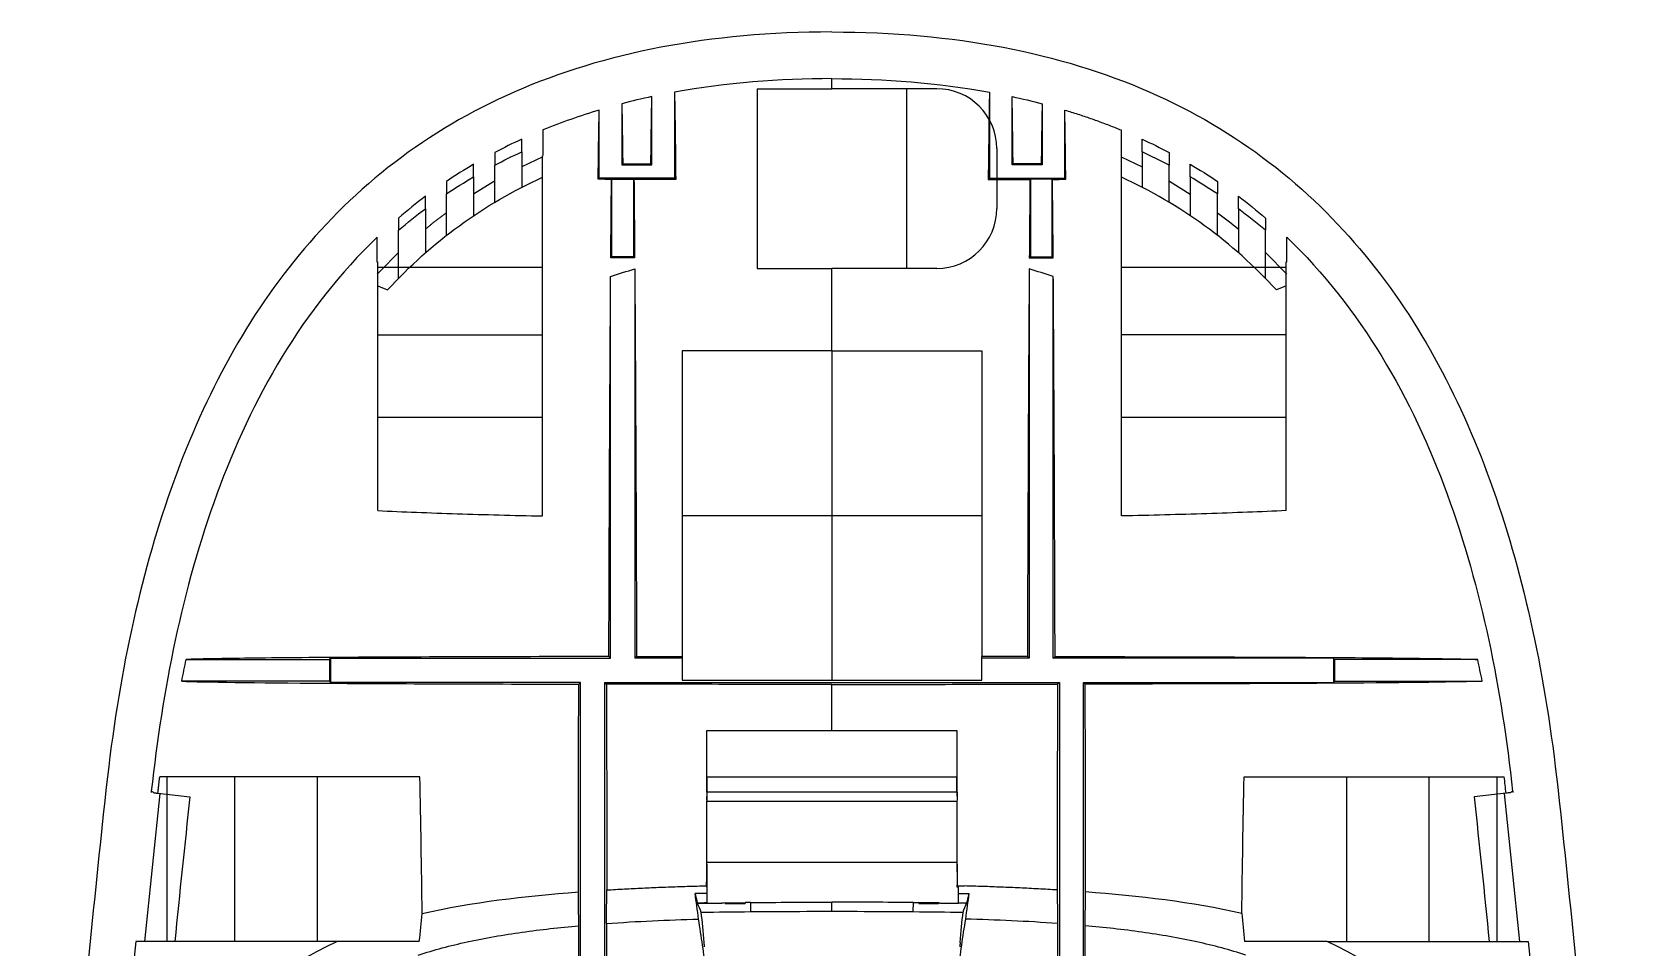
# Model space of a CAD drawing. Header units: inches. Extents: x 645 to 1685, y 564 to 1230.
# Drawn here: x 808.8 to 861.9, y 665.6 to 696 of the extents above; entities that cross this region are included whole.
import ezdxf

# ---------------------------------------------------------------- set-up
doc = ezdxf.new("R2010")
doc.units = ezdxf.units.IN
doc.header["$MEASUREMENT"] = 0
doc.layers.add('57', color=7, linetype='Continuous')
doc.layers.add('60', color=7, linetype='Continuous')

msp = doc.modelspace()

# ---------------------------------------------------------------- linework, layer by layer
at = {"layer": '57', "color": 7}
for points, knots in [([(835.33, 696.006), (831.275, 696.006), (825.988, 694.962), (820.669, 691.791), (817.508, 688.688), (815.096, 685.039), (812.683, 679.498), (811.638, 674.591), (811.23, 670.906)], [0, 0, 0, 0, 0.250057, 0.375085, 0.500114, 0.625085, 0.750057, 1, 1, 1, 1]), ([(835.33, 696.006), (839.386, 696.006), (844.673, 694.962), (849.991, 691.791), (853.153, 688.688), (855.564, 685.039), (857.978, 679.498), (859.023, 674.591), (859.43, 670.906)], [0, 0, 0, 0, 0.250057, 0.375085, 0.500114, 0.625085, 0.750057, 1, 1, 1, 1]), ([(811.23, 670.906), (810.696, 666.073), (810.018, 658.723), (809.388, 648.991), (809.057, 641.914), (808.855, 635.116), (808.74, 626.336), (808.81, 619.808), (808.93, 615.406)], [0, 0, 0, 0, 0.256456, 0.384684, 0.512912, 0.634684, 0.756456, 1, 1, 1, 1]), ([(859.43, 670.906), (859.964, 666.073), (860.643, 658.723), (861.272, 648.991), (861.604, 641.914), (861.806, 635.116), (861.921, 626.336), (861.85, 619.808), (861.73, 615.406)], [0, 0, 0, 0, 0.256456, 0.384684, 0.512912, 0.634684, 0.756456, 1, 1, 1, 1])]:
    msp.add_open_spline(points, degree=3, knots=knots, dxfattribs=at)
at = {"layer": '60', "color": 7}
for p, q in [((830.1, 694.008), (830.1, 691.144)), ((838.812, 694.12), (837.817, 694.12)), ((840.56, 694.008), (840.56, 691.144)), ((827.6, 691.144), (827.6, 693.411)), ((828.35, 693.621), (828.35, 691.594)), ((829.35, 691.594), (829.35, 693.859)), ((841.31, 691.594), (841.31, 693.859)), ((842.31, 693.621), (842.31, 691.594)), ((843.06, 691.144), (843.06, 693.411)), ((825.03, 692.023), (825.03, 690.847)), ((825.726, 691.852), (825.03, 691.52)), ((840.802, 692.13), (840.802, 690.14)), ((844.933, 691.852), (845.63, 691.52)), ((845.63, 692.023), (845.63, 690.847)), ((824.13, 690.346), (824.13, 691.581)), ((828.35, 691.594), (828.381, 691.624)), ((828.35, 691.594), (829.35, 691.594)), ((829.35, 691.594), (829.316, 691.627)), ((841.31, 691.594), (841.343, 691.627)), ((842.31, 691.594), (841.31, 691.594)), ((842.31, 691.594), (842.279, 691.624)), ((846.53, 690.346), (846.53, 691.581)), ((823.43, 691.192), (823.43, 689.9)), ((824.124, 691.051), (823.43, 690.62)), ((827.6, 691.144), (827.566, 691.11)), ((830.1, 691.144), (827.6, 691.144)), ((828.008, 691.108), (828.017, 691.118)), ((828.017, 691.118), (828.742, 691.118)), ((828.017, 688.531), (828.017, 691.118)), ((828.754, 691.106), (828.742, 691.118)), ((828.742, 691.118), (828.742, 688.531)), ((830.1, 691.144), (830.141, 691.103)), ((840.56, 691.144), (840.519, 691.103)), ((840.56, 691.144), (843.06, 691.144)), ((841.905, 691.106), (841.917, 691.118)), ((842.642, 691.118), (841.917, 691.118)), ((841.917, 691.118), (841.917, 688.531)), ((842.652, 691.108), (842.642, 691.118)), ((842.642, 688.531), (842.642, 691.118)), ((843.06, 691.144), (843.094, 691.11)), ((846.536, 691.05), (847.23, 690.62)), ((847.23, 691.192), (847.23, 689.9)), ((822.53, 689.248), (822.53, 690.628)), ((848.13, 689.248), (848.13, 690.628)), ((821.83, 690.134), (821.83, 688.668)), ((848.83, 690.134), (848.83, 688.668)), ((820.93, 687.818), (820.93, 689.417)), ((849.73, 687.818), (849.73, 689.417)), ((849.737, 688.669), (850.43, 687.96)), ((820.243, 688.191), (825.716, 688.191)), ((828.017, 688.531), (827.984, 688.498)), ((828.742, 688.531), (828.017, 688.531)), ((828.742, 688.531), (828.777, 688.496)), ((828.78, 688.13), (828.78, 675.194)), ((838.812, 688.15), (837.817, 688.15)), ((841.88, 688.13), (841.88, 675.194)), ((841.917, 688.531), (841.883, 688.496)), ((841.917, 688.531), (842.642, 688.531)), ((842.642, 688.531), (842.675, 688.498)), ((844.943, 688.191), (850.416, 688.191)), ((827.98, 675.194), (827.98, 687.885)), ((842.68, 675.194), (842.68, 687.885)), ((820.243, 685.943), (825.716, 685.943)), ((850.416, 685.943), (844.943, 685.943)), ((835.33, 685.407), (835.33, 674.462)), ((820.243, 683.203), (825.716, 683.203)), ((844.943, 683.203), (850.416, 683.203)), ((830.355, 679.934), (840.305, 679.934)), ((813.885, 675.156), (818.642, 675.156)), ((818.642, 675.156), (818.68, 675.194)), ((818.642, 675.156), (818.642, 674.431)), ((818.68, 675.194), (818.68, 674.394)), ((818.68, 675.194), (827.98, 675.194)), ((827.98, 675.194), (827.921, 675.252)), ((828.78, 675.194), (828.84, 675.253)), ((830.355, 675.194), (828.78, 675.194)), ((830.355, 675.255), (830.355, 675.194)), ((830.355, 675.194), (830.355, 674.462)), ((840.305, 675.194), (840.305, 675.255)), ((840.305, 674.462), (840.305, 675.194)), ((841.88, 675.194), (840.305, 675.194)), ((841.88, 675.194), (841.82, 675.253)), ((842.68, 675.194), (842.738, 675.252)), ((851.98, 675.194), (842.68, 675.194)), ((851.98, 675.194), (851.98, 674.394)), ((852.017, 675.156), (851.98, 675.194)), ((852.017, 675.156), (852.017, 674.431)), ((856.774, 675.156), (852.017, 675.156)), ((818.642, 674.431), (813.736, 674.431)), ((818.642, 674.431), (818.68, 674.394)), ((826.98, 674.394), (818.68, 674.394)), ((826.98, 674.394), (826.92, 674.334)), ((826.98, 653.594), (826.98, 674.394)), ((827.78, 674.394), (842.88, 674.394)), ((827.78, 674.394), (827.78, 653.594)), ((827.78, 674.394), (827.841, 674.333)), ((830.355, 674.462), (840.305, 674.462)), ((842.88, 674.394), (842.819, 674.333)), ((842.88, 674.394), (842.88, 653.594)), ((843.68, 674.394), (851.98, 674.394)), ((843.68, 653.594), (843.68, 674.394)), ((843.68, 674.394), (843.739, 674.334)), ((852.017, 674.431), (851.98, 674.394)), ((852.017, 674.431), (856.924, 674.431)), ((831.178, 671.242), (831.178, 672.79)), ((831.178, 672.79), (839.48, 672.79)), ((839.48, 672.79), (839.48, 671.242)), ((813.253, 665.778), (813.253, 671.25)), ((815.501, 665.778), (815.501, 671.25)), ((818.24, 665.778), (818.24, 671.25)), ((839.48, 671.242), (831.178, 671.242)), ((831.18, 670.745), (831.18, 671.242)), ((839.48, 670.745), (839.48, 671.242)), ((852.42, 671.25), (852.42, 665.778)), ((855.159, 665.778), (855.159, 671.25)), ((857.407, 671.25), (857.407, 665.778)), ((813.007, 670.704), (812.494, 665.778)), ((812.945, 670.711), (814.008, 670.594)), ((831.175, 670.467), (831.18, 670.745)), ((839.48, 670.745), (831.18, 670.745)), ((839.48, 670.745), (839.485, 670.467)), ((857.715, 670.711), (856.651, 670.594)), ((857.653, 670.704), (858.166, 665.778)), ((831.169, 668.42), (831.172, 670.446)), ((831.172, 670.446), (839.487, 670.446)), ((839.49, 668.42), (839.487, 670.446)), ((831.169, 668.42), (839.49, 668.42)), ((831.169, 668.357), (831.169, 667.59)), ((839.49, 668.357), (839.49, 667.59)), ((831.169, 667.381), (830.781, 667.381)), ((831.169, 667.59), (831.169, 667.061)), ((831.176, 667.381), (831.169, 667.381)), ((831.176, 667.381), (831.171, 667.074)), ((839.532, 667.59), (839.49, 667.59)), ((839.532, 667.061), (839.532, 667.59)), ((839.532, 667.381), (839.879, 667.381)), ((830.86, 667.061), (831.17, 667.061)), ((831.169, 667.061), (831.67, 667.061)), ((831.79, 667.063), (831.79, 667.064)), ((831.793, 667.038), (831.793, 667.04)), ((832.625, 667.076), (832.629, 666.775)), ((838.031, 666.776), (838.034, 667.076)), ((838.869, 667.063), (838.867, 667.038)), ((838.867, 667.038), (838.867, 667.04)), ((838.869, 667.063), (838.869, 667.064)), ((838.99, 667.061), (839.532, 667.061)), ((839.8, 667.061), (839.532, 667.061)), ((821.626, 665.778), (818.887, 665.778)), ((851.773, 665.778), (849.034, 665.778))]:
    msp.add_line(p, q, dxfattribs=at)
for centre, radius, start, end in [((838.812, 692.13), 1.99, 0, 90), ((838.362, 676.733), 15.875, 42.3882, 65.5071), ((838.812, 690.14), 1.99, 270, 0), ((1212.228, 626.64), 400.638, 173.70144, 174.39392)]:
    msp.add_arc(centre, radius, start, end, dxfattribs=at)
at = {"layer": '60', "color": 7, "extrusion": (0, 0, -1)}
for centre, radius, start, end in [((-832.298, 676.733), 15.875, 42.3882, 65.5071), ((-458.432, 626.64), 400.638, 173.70144, 174.39392)]:
    msp.add_arc(centre, radius, start, end, dxfattribs=at)
for centre, major_axis, ratio, start_param, end_param in [((831.983, 690.925), (-31.521, 269.132), 0.086786, 1.655899, 1.656045), ((827.959, 646.1), (0, 24.575), 0.008727, 5.683061, 5.768783), ((830.961, 646.1), (0, 24.575), 0.017455, 0.506454, 0.523734), ((842.7, 646.1), (0, 24.575), 0.008727, 0.514403, 0.600124), ((835.643, 410.163), (2.062, -256.947), 0.836497, 3.128919, 3.13038), ((835.11, 450.03), (-2.829, 217.041), 0.984806, 6.28089, 6.283989), ((835.11, 450.03), (-2.829, 217.041), 0.984806, 0.001611, 0.014263), ((835.099, 407.027), (1.737, 260.085), 0.831492, 0.012467, 0.013718)]:
    msp.add_ellipse(centre, major_axis=major_axis, ratio=ratio, start_param=start_param, end_param=end_param, dxfattribs=at)
at = {"layer": '60', "color": 7}
for start_param, end_param in [(3.140129, 3.152776), (3.136219, 3.139318)]:
    msp.add_ellipse((835.57, 450.005), major_axis=(-2.151, -217.074), ratio=0.984806, start_param=start_param, end_param=end_param, dxfattribs=at)
for points, degree in [([(835.33, 694.455), (833.574, 694.455), (831.829, 694.322), (830.1, 694.008)], 3), ([(832.842, 694.12), (833.662, 694.12), (834.498, 694.12), (835.33, 694.12)], 3), ([(832.842, 694.12), (832.842, 692.832), (832.842, 690.618), (832.842, 688.15)], 3), ([(835.33, 694.455), (837.086, 694.455), (838.831, 694.322), (840.56, 694.008)], 3), ([(835.33, 694.12), (835.33, 694.239), (835.33, 694.351), (835.33, 694.455)], 3), ([(837.817, 694.12), (836.998, 694.12), (836.162, 694.12), (835.33, 694.12)], 3), ([(827.6, 693.411), (826.966, 693.22), (826.342, 693.001), (825.73, 692.749)], 3), ([(829.35, 693.859), (829.015, 693.787), (828.681, 693.708), (828.35, 693.621)], 3), ([(841.31, 693.859), (841.645, 693.787), (841.978, 693.708), (842.31, 693.621)], 3), ([(825.03, 692.444), (824.726, 692.305), (824.426, 692.156), (824.13, 692)], 3), ([(825.73, 692.749), (825.73, 692.526), (825.73, 692.233), (825.73, 691.9)], 3), ([(844.93, 692.749), (844.93, 692.526), (844.93, 692.233), (844.93, 691.9)], 3), ([(845.63, 692.444), (845.934, 692.305), (846.234, 692.156), (846.53, 692)], 3), ([(824.13, 691.581), (824.426, 691.737), (824.726, 691.884), (825.03, 692.023)], 3), ([(846.53, 691.581), (846.23, 691.728), (845.93, 691.876), (845.63, 692.023)], 3), ([(823.43, 691.609), (823.124, 691.429), (822.824, 691.24), (822.53, 691.042)], 3), ([(828.381, 691.624), (828.835, 691.626), (829.316, 691.627)], 2), ([(842.279, 691.624), (841.967, 691.625), (841.655, 691.626), (841.343, 691.627)], 3), ([(847.23, 691.609), (847.535, 691.429), (847.836, 691.24), (848.13, 691.042)], 3), ([(822.53, 690.628), (822.824, 690.825), (823.124, 691.013), (823.43, 691.192)], 3), ([(828.008, 691.108), (827.86, 691.109), (827.712, 691.109), (827.566, 691.11)], 3), ([(830.141, 691.103), (829.424, 691.104), (828.754, 691.106)], 2), ([(842.652, 691.108), (842.799, 691.109), (842.946, 691.109), (843.094, 691.11)], 3), ([(848.13, 690.628), (847.83, 690.816), (847.53, 691.004), (847.23, 691.192)], 3), ([(821.83, 690.545), (821.522, 690.314), (821.222, 690.073), (820.93, 689.823)], 3), ([(848.83, 690.545), (849.138, 690.314), (849.438, 690.073), (849.73, 689.823)], 3), ([(820.93, 689.417), (821.222, 689.666), (821.522, 689.905), (821.83, 690.134)], 3), ([(822.53, 690), (822.172, 689.738), (821.83, 689.456)], 2), ([(848.13, 690), (848.368, 689.825), (848.602, 689.644), (848.83, 689.456)], 3), ([(849.73, 689.417), (849.43, 689.656), (849.13, 689.895), (848.83, 690.134)], 3), ([(820.23, 688.352), (820.23, 688.693), (820.23, 688.988), (820.23, 689.189)], 3), ([(850.43, 688.352), (850.43, 688.693), (850.43, 688.988), (850.43, 689.189)], 3), ([(820.923, 688.669), (820.228, 687.958)], 1), ([(827.98, 687.885), (828.245, 687.973), (828.511, 688.054), (828.78, 688.13)], 3), ([(828.777, 688.496), (828.512, 688.497), (828.247, 688.497), (827.984, 688.498)], 3), ([(837.817, 688.15), (836.605, 688.15), (835.33, 688.15)], 2), ([(842.68, 687.885), (842.413, 687.967), (842.146, 688.049), (841.88, 688.13)], 3), ([(841.883, 688.496), (842.147, 688.497), (842.411, 688.498), (842.675, 688.498)], 3), ([(820.243, 687.565), (820.352, 687.523), (820.46, 687.481), (820.569, 687.438)], 3), ([(850.416, 687.565), (850.308, 687.523), (850.199, 687.481), (850.091, 687.438)], 3), ([(835.33, 685.407), (833.663, 685.407), (832.003, 685.407), (830.355, 685.407)], 3), ([(830.355, 685.407), (830.355, 682.251), (830.355, 678.852), (830.355, 675.255)], 3), ([(835.33, 685.407), (836.997, 685.407), (838.656, 685.407), (840.305, 685.407)], 3), ([(840.305, 685.407), (840.305, 682.251), (840.305, 678.852), (840.305, 675.255)], 3), ([(813.736, 674.431), (813.783, 674.673), (813.833, 674.915), (813.885, 675.156)], 3), ([(828.84, 675.253), (829.344, 675.254), (829.849, 675.255), (830.355, 675.255)], 3), ([(841.82, 675.253), (841.316, 675.254), (840.811, 675.255), (840.305, 675.255)], 3), ([(856.924, 674.431), (856.874, 674.673), (856.824, 674.914), (856.774, 675.156)], 3), ([(826.907, 667.429), (826.91, 669.771), (826.914, 672.072), (826.92, 674.334)], 3), ([(835.33, 672.79), (835.33, 673.309), (835.33, 673.821), (835.33, 674.327)], 3), ([(843.753, 667.429), (843.75, 669.771), (843.745, 672.072), (843.739, 674.334)], 3), ([(812.945, 670.711), (812.974, 670.982), (813.005, 671.25)], 2), ([(821.719, 666.711), (821.7, 668.242), (821.676, 669.755), (821.646, 671.25)], 3), ([(831.176, 670.745), (831.176, 670.911), (831.177, 671.077), (831.178, 671.242)], 3), ([(839.484, 670.745), (839.483, 670.912), (839.483, 671.078), (839.482, 671.245)], 3), ([(848.94, 666.711), (848.959, 668.242), (848.984, 669.755), (849.013, 671.25)], 3), ([(857.715, 670.711), (857.695, 670.892), (857.675, 671.072), (857.654, 671.25)], 3), ([(812.725, 670.775), (812.724, 670.762), (812.723, 670.749), (812.721, 670.736)], 3), ([(812.814, 670.725), (812.78, 670.745), (812.75, 670.762), (812.725, 670.775)], 3), ([(812.814, 670.725), (812.87, 670.719), (812.945, 670.711)], 2), ([(831.176, 670.745), (831.175, 670.606), (831.175, 670.467)], 2), ([(839.484, 670.745), (839.485, 670.467)], 1), ([(857.846, 670.725), (857.802, 670.721), (857.759, 670.716), (857.715, 670.711)], 3), ([(857.846, 670.725), (857.875, 670.742), (857.905, 670.758), (857.934, 670.775)], 3), ([(839.49, 668.419), (839.489, 669.097), (839.487, 669.773), (839.485, 670.446)], 3), ([(831.168, 667.635), (831.168, 667.876), (831.169, 668.117), (831.169, 668.357)], 3), ([(831.169, 668.357), (831.169, 668.42)], 1), ([(839.49, 668.357), (839.49, 668.378), (839.49, 668.398), (839.49, 668.419)], 3), ([(839.491, 668.189), (839.491, 668.245), (839.491, 668.301), (839.49, 668.357)], 3), ([(839.492, 667.635), (839.495, 667.82), (839.494, 668.004), (839.491, 668.189)], 3), ([(821.719, 666.711), (823.383, 667.096), (825.128, 667.294), (826.907, 667.429)], 3), ([(826.922, 666.307), (826.917, 666.706), (826.912, 667.081), (826.907, 667.429)], 3), ([(830.781, 667.381), (830.807, 667.274), (830.832, 667.167), (830.857, 667.061)], 3), ([(830.897, 666.527), (830.862, 666.827), (830.824, 667.111), (830.781, 667.381)], 3), ([(830.929, 667.628), (831.009, 667.631), (831.088, 667.633), (831.168, 667.635)], 3), ([(839.492, 667.635), (839.571, 667.633), (839.651, 667.631), (839.73, 667.628)], 3), ([(839.879, 667.381), (839.835, 667.111), (839.798, 666.827), (839.762, 666.527)], 3), ([(839.879, 667.381), (839.841, 667.23), (839.802, 667.061)], 2), ([(843.737, 666.307), (843.742, 666.706), (843.747, 667.081), (843.753, 667.429)], 3), ([(848.94, 666.711), (847.277, 667.096), (845.532, 667.294), (843.753, 667.429)], 3), ([(830.857, 667.061), (830.898, 666.958), (830.938, 666.856), (830.978, 666.753)], 3), ([(831.79, 667.063), (831.75, 667.062), (831.71, 667.061), (831.67, 667.061)], 3), ([(831.79, 667.063), (831.791, 667.055), (831.792, 667.047), (831.793, 667.038)], 3), ([(832.45, 667.05), (832.231, 667.047), (832.012, 667.044), (831.793, 667.04)], 3), ([(831.793, 667.038), (832.012, 667.043), (832.231, 667.047), (832.45, 667.05)], 3), ([(832.453, 667.074), (832.452, 667.066), (832.451, 667.058), (832.45, 667.05)], 3), ([(832.625, 667.076), (832.453, 667.074)], 1), ([(835.33, 666.785), (835.33, 666.886), (835.33, 666.988), (835.33, 667.089)], 3), ([(838.034, 667.076), (838.091, 667.075), (838.149, 667.074), (838.207, 667.073)], 3), ([(838.209, 667.05), (838.208, 667.058), (838.208, 667.066), (838.207, 667.074)], 3), ([(838.209, 667.05), (838.428, 667.047), (838.648, 667.044), (838.867, 667.04)], 3), ([(838.867, 667.038), (838.648, 667.043), (838.428, 667.047), (838.209, 667.05)], 3), ([(838.869, 667.063), (838.909, 667.062), (838.949, 667.061), (838.99, 667.061)], 3), ([(839.682, 666.753), (839.722, 666.86), (839.762, 666.963), (839.802, 667.061)], 3), ([(821.626, 665.778), (821.656, 666.103), (821.687, 666.414), (821.719, 666.711)], 3), ([(827.838, 666.381), (828.854, 666.454), (829.874, 666.499), (830.897, 666.527)], 3), ([(830.978, 666.753), (831.528, 666.763), (832.078, 666.771), (832.629, 666.775)], 3), ([(830.978, 666.753), (831.011, 666.446), (831.043, 666.109), (831.074, 665.744)], 3), ([(832.629, 666.775), (833.252, 666.779), (833.875, 666.782), (834.499, 666.785)], 3), ([(834.499, 666.785), (834.725, 666.785), (834.951, 666.785), (835.178, 666.786)], 3), ([(835.178, 666.786), (835.228, 666.786), (835.279, 666.786), (835.33, 666.786)], 3), ([(835.33, 666.786), (835.386, 666.786), (835.442, 666.786), (835.497, 666.786)], 3), ([(835.497, 666.786), (835.719, 666.785), (835.94, 666.785), (836.161, 666.785)], 3), ([(836.161, 666.785), (836.784, 666.782), (837.407, 666.779), (838.031, 666.775)], 3), ([(838.031, 666.775), (838.581, 666.771), (839.132, 666.763), (839.682, 666.753)], 3), ([(839.585, 665.744), (839.617, 666.109), (839.649, 666.446), (839.682, 666.753)], 3), ([(842.821, 666.381), (841.805, 666.454), (840.785, 666.499), (839.762, 666.527)], 3), ([(848.94, 666.711), (848.972, 666.414), (849.003, 666.103), (849.034, 665.778)], 3), ([(812.208, 665.778), (810.684, 650.087), (810.051, 634.315), (810.358, 618.554)], 3), ([(858.451, 665.778), (859.977, 650.078), (860.609, 634.297), (860.301, 618.528)], 3), ([(831.074, 665.744), (831.078, 665.696), (831.082, 665.648), (831.086, 665.6)], 3), ([(839.585, 665.744), (839.581, 665.696), (839.577, 665.648), (839.573, 665.6)], 3)]:
    msp.add_open_spline(points, degree=degree, dxfattribs=at)
for points, degree, knots in [([(830.1, 694.008), (830.104, 693.846), (830.107, 693.657), (830.114, 693.238), (830.118, 693.009), (830.128, 692.271), (830.134, 691.713), (830.141, 691.103)], 3, [0, 0, 0, 0, 0.25, 0.25, 0.5, 0.5, 1, 1, 1, 1]), ([(837.817, 688.15), (837.817, 689.382), (837.817, 690.525), (837.817, 692.57), (837.817, 693.478), (837.817, 694.12)], 3, [0, 0, 0, 0, 0.5, 0.5, 1, 1, 1, 1]), ([(840.56, 694.008), (840.556, 693.846), (840.552, 693.657), (840.545, 693.238), (840.542, 693.009), (840.532, 692.271), (840.525, 691.713), (840.519, 691.103)], 3, [0, 0, 0, 0, 0.25, 0.25, 0.5, 0.5, 1, 1, 1, 1]), ([(827.566, 691.11), (827.568, 691.349), (827.571, 691.578), (827.576, 692.014), (827.579, 692.221), (827.585, 692.611), (827.588, 692.793), (827.594, 693.127), (827.597, 693.279), (827.6, 693.411)], 3, [0, 0, 0, 0, 0.25, 0.25, 0.5, 0.5, 0.75, 0.75, 1, 1, 1, 1]), ([(828.35, 693.621), (828.353, 693.505), (828.355, 693.372), (828.361, 693.081), (828.363, 692.922), (828.368, 692.583), (828.371, 692.404), (828.376, 692.027), (828.378, 691.83), (828.381, 691.624)], 3, [0, 0, 0, 0, 0.25, 0.25, 0.5, 0.5, 0.75, 0.75, 1, 1, 1, 1]), ([(829.316, 691.627), (829.319, 691.857), (829.322, 692.078), (829.327, 692.5), (829.33, 692.702), (829.335, 693.08), (829.338, 693.257), (829.344, 693.582), (829.347, 693.73), (829.35, 693.859)], 3, [0, 0, 0, 0, 0.25, 0.25, 0.5, 0.5, 0.75, 0.75, 1, 1, 1, 1]), ([(841.343, 691.627), (841.341, 691.857), (841.338, 692.078), (841.333, 692.5), (841.33, 692.702), (841.324, 693.08), (841.322, 693.257), (841.316, 693.582), (841.313, 693.73), (841.31, 693.859)], 3, [0, 0, 0, 0, 0.25, 0.25, 0.5, 0.5, 0.75, 0.75, 1, 1, 1, 1]), ([(842.31, 693.621), (842.307, 693.505), (842.304, 693.372), (842.299, 693.081), (842.296, 692.922), (842.291, 692.583), (842.289, 692.404), (842.284, 692.027), (842.281, 691.83), (842.279, 691.624)], 3, [0, 0, 0, 0, 0.25, 0.25, 0.5, 0.5, 0.75, 0.75, 1, 1, 1, 1]), ([(843.094, 691.11), (843.091, 691.349), (843.089, 691.578), (843.083, 692.014), (843.08, 692.221), (843.075, 692.611), (843.072, 692.793), (843.066, 693.127), (843.063, 693.279), (843.06, 693.411)], 3, [0, 0, 0, 0, 0.25, 0.25, 0.5, 0.5, 0.75, 0.75, 1, 1, 1, 1]), ([(843.06, 693.411), (843.133, 693.389), (843.277, 693.345), (843.493, 693.276), (843.706, 693.206), (843.916, 693.134), (844.124, 693.06), (844.329, 692.985), (844.531, 692.908), (844.732, 692.83), (844.864, 692.776), (844.93, 692.749)], 3, [0, 0, 0, 0, 0.114896, 0.228806, 0.341746, 0.453735, 0.564789, 0.674925, 0.784161, 0.892514, 1, 1, 1, 1]), ([(825.03, 692.023), (825.03, 692.147), (825.03, 692.251), (825.03, 692.355), (825.03, 692.444)], 2, [0, 0, 0, 0.5, 0.5, 1, 1, 1]), ([(845.63, 692.023), (845.63, 692.046), (845.63, 692.091), (845.63, 692.157), (845.63, 692.219), (845.63, 692.279), (845.63, 692.337), (845.63, 692.392), (845.63, 692.427), (845.63, 692.444)], 3, [0, 0, 0, 0, 0.144817, 0.288786, 0.432028, 0.574661, 0.716797, 0.858543, 1, 1, 1, 1]), ([(824.13, 692), (824.13, 691.912), (824.13, 691.808), (824.13, 691.705), (824.13, 691.581)], 2, [0, 0, 0, 0.5, 0.5, 1, 1, 1]), ([(825.716, 679.923), (825.716, 682.299), (825.716, 684.537), (825.716, 688.635), (825.716, 690.563), (825.716, 691.895)], 3, [0, 0, 0, 0, 0.5, 0.5, 1, 1, 1, 1]), ([(844.943, 679.923), (844.943, 682.299), (844.943, 684.537), (844.943, 688.635), (844.943, 690.563), (844.943, 691.895)], 3, [0, 0, 0, 0, 0.5, 0.5, 1, 1, 1, 1]), ([(846.53, 692), (846.53, 691.983), (846.53, 691.948), (846.53, 691.894), (846.53, 691.836), (846.53, 691.776), (846.53, 691.714), (846.53, 691.649), (846.53, 691.604), (846.53, 691.581)], 3, [0, 0, 0, 0, 0.141622, 0.283468, 0.425646, 0.568268, 0.711453, 0.855322, 1, 1, 1, 1]), ([(823.43, 691.192), (823.43, 691.316), (823.43, 691.419), (823.43, 691.522), (823.43, 691.609)], 2, [0, 0, 0, 0.5, 0.5, 1, 1, 1]), ([(847.23, 691.192), (847.23, 691.215), (847.23, 691.26), (847.23, 691.325), (847.23, 691.387), (847.23, 691.447), (847.23, 691.504), (847.23, 691.558), (847.23, 691.592), (847.23, 691.609)], 3, [0, 0, 0, 0, 0.144573, 0.288365, 0.431506, 0.57412, 0.71633, 0.858252, 1, 1, 1, 1]), ([(822.53, 691.042), (822.53, 690.957), (822.53, 690.854), (822.53, 690.752), (822.53, 690.628)], 2, [0, 0, 0, 0.5, 0.5, 1, 1, 1]), ([(827.984, 688.498), (827.988, 688.967), (827.992, 689.42), (827.999, 690.292), (828.003, 690.711), (828.008, 691.108)], 3, [0, 0, 0, 0, 0.5, 0.5, 1, 1, 1, 1]), ([(828.754, 691.106), (828.758, 690.707), (828.762, 690.287), (828.77, 689.416), (828.774, 688.963), (828.777, 688.496)], 3, [0, 0, 0, 0, 0.5, 0.5, 1, 1, 1, 1]), ([(840.519, 691.103), (840.587, 691.103), (840.722, 691.103), (840.923, 691.104), (841.123, 691.104), (841.321, 691.105), (841.517, 691.105), (841.712, 691.105), (841.841, 691.106), (841.905, 691.106)], 3, [0, 0, 0, 0, 0.145276, 0.28968, 0.433252, 0.576031, 0.718057, 0.859367, 1, 1, 1, 1]), ([(841.905, 691.106), (841.901, 690.707), (841.897, 690.287), (841.89, 689.416), (841.886, 688.963), (841.883, 688.496)], 3, [0, 0, 0, 0, 0.5, 0.5, 1, 1, 1, 1]), ([(842.675, 688.498), (842.672, 688.967), (842.668, 689.42), (842.66, 690.292), (842.656, 690.711), (842.652, 691.108)], 3, [0, 0, 0, 0, 0.5, 0.5, 1, 1, 1, 1]), ([(848.13, 691.042), (848.13, 691.027), (848.13, 690.998), (848.13, 690.951), (848.13, 690.903), (848.13, 690.852), (848.13, 690.799), (848.13, 690.744), (848.13, 690.687), (848.13, 690.648), (848.13, 690.628)], 3, [0, 0, 0, 0, 0.124155, 0.248388, 0.372777, 0.497404, 0.622353, 0.74771, 0.873563, 1, 1, 1, 1]), ([(821.83, 690.134), (821.83, 690.257), (821.83, 690.359), (821.83, 690.46), (821.83, 690.545)], 2, [0, 0, 0, 0.5, 0.5, 1, 1, 1]), ([(848.83, 690.134), (848.83, 690.156), (848.83, 690.201), (848.83, 690.265), (848.83, 690.327), (848.83, 690.386), (848.83, 690.442), (848.83, 690.495), (848.83, 690.528), (848.83, 690.545)], 3, [0, 0, 0, 0, 0.144372, 0.288017, 0.431072, 0.573668, 0.715938, 0.858007, 1, 1, 1, 1]), ([(820.93, 689.823), (820.93, 689.741), (820.93, 689.64), (820.93, 689.54), (820.93, 689.417)], 2, [0, 0, 0, 0.5, 0.5, 1, 1, 1]), ([(849.73, 689.823), (849.73, 689.809), (849.73, 689.781), (849.73, 689.735), (849.73, 689.688), (849.73, 689.638), (849.73, 689.586), (849.73, 689.532), (849.73, 689.476), (849.73, 689.436), (849.73, 689.417)], 3, [0, 0, 0, 0, 0.124323, 0.248662, 0.373104, 0.497738, 0.622653, 0.747941, 0.873692, 1, 1, 1, 1]), ([(820.23, 689.189), (817.757, 686.827), (816.059, 683.811), (813.748, 677.492), (813.096, 674.148), (812.725, 670.775)], 3, [0, 0, 0, 0, 0.5, 0.5, 1, 1, 1, 1]), ([(850.43, 689.189), (852.902, 686.827), (854.601, 683.811), (856.912, 677.492), (857.564, 674.148), (857.934, 670.775)], 3, [0, 0, 0, 0, 0.5, 0.5, 1, 1, 1, 1]), ([(820.243, 680.102), (820.243, 681.718), (820.243, 683.25), (820.243, 686.076), (820.243, 687.401), (820.243, 688.365)], 3, [0, 0, 0, 0, 0.5, 0.5, 1, 1, 1, 1]), ([(828.78, 688.13), (828.787, 687.183), (828.793, 686.196), (828.805, 684.16), (828.81, 683.11), (828.82, 680.955), (828.825, 679.85), (828.831, 678.153), (828.833, 677.58), (828.836, 676.423), (828.838, 675.84), (828.84, 675.253)], 3, [0, 0, 0, 0, 0.25, 0.25, 0.5, 0.5, 0.75, 0.75, 0.875, 0.875, 1, 1, 1, 1]), ([(832.842, 688.15), (832.932, 688.15), (833.113, 688.15), (833.385, 688.15), (833.658, 688.15), (833.932, 688.15), (834.209, 688.15), (834.486, 688.15), (834.766, 688.15), (835.047, 688.15), (835.235, 688.15), (835.33, 688.15)], 3, [0, 0, 0, 0, 0.108889, 0.218239, 0.328089, 0.43848, 0.549452, 0.661048, 0.773309, 0.886278, 1, 1, 1, 1]), ([(835.33, 685.407), (835.33, 685.567), (835.33, 686.512), (835.33, 687.421), (835.33, 688.15)], 3, [0, 0, 0, 0, 0.167924, 1, 1, 1, 1]), ([(841.88, 688.13), (841.873, 687.183), (841.867, 686.196), (841.855, 684.16), (841.849, 683.11), (841.84, 680.955), (841.835, 679.85), (841.829, 678.153), (841.827, 677.58), (841.823, 676.423), (841.822, 675.84), (841.82, 675.253)], 3, [0, 0, 0, 0, 0.25, 0.25, 0.5, 0.5, 0.75, 0.75, 0.875, 0.875, 1, 1, 1, 1]), ([(850.416, 680.102), (850.416, 681.718), (850.416, 683.25), (850.416, 686.076), (850.416, 687.401), (850.416, 688.365)], 3, [0, 0, 0, 0, 0.5, 0.5, 1, 1, 1, 1]), ([(827.921, 675.252), (827.924, 676.399), (827.928, 677.524), (827.936, 679.731), (827.941, 680.812), (827.95, 682.927), (827.955, 683.961), (827.963, 685.22), (827.964, 685.47), (827.967, 685.966), (827.969, 686.212), (827.973, 686.943), (827.976, 687.42), (827.98, 687.885)], 3, [0, 0, 0, 0, 0.25, 0.25, 0.5, 0.5, 0.75, 0.75, 0.8125, 0.8125, 0.875, 0.875, 1, 1, 1, 1]), ([(842.738, 675.252), (842.735, 676.399), (842.731, 677.524), (842.723, 679.731), (842.719, 680.812), (842.709, 682.927), (842.704, 683.961), (842.697, 685.22), (842.696, 685.47), (842.693, 685.966), (842.691, 686.212), (842.686, 686.943), (842.683, 687.42), (842.68, 687.885)], 3, [0, 0, 0, 0, 0.25, 0.25, 0.5, 0.5, 0.75, 0.75, 0.8125, 0.8125, 0.875, 0.875, 1, 1, 1, 1]), ([(820.243, 680.102), (820.663, 680.081), (821.095, 680.063), (821.976, 680.028), (822.426, 680.013), (823.799, 679.969), (824.745, 679.944), (825.716, 679.923)], 3, [0, 0, 0, 0, 0.25, 0.25, 0.5, 0.5, 1, 1, 1, 1]), ([(850.416, 680.102), (849.996, 680.081), (849.565, 680.063), (848.684, 680.028), (848.234, 680.013), (846.861, 679.969), (845.915, 679.944), (844.943, 679.923)], 3, [0, 0, 0, 0, 0.25, 0.25, 0.5, 0.5, 1, 1, 1, 1]), ([(827.921, 675.252), (826.361, 675.25), (824.829, 675.246), (821.852, 675.237), (820.405, 675.231), (817.831, 675.215), (816.693, 675.205), (814.94, 675.182), (814.295, 675.169), (813.885, 675.156)], 3, [0, 0, 0, 0, 0.25, 0.25, 0.5, 0.5, 0.75, 0.75, 1, 1, 1, 1]), ([(842.738, 675.252), (844.298, 675.25), (845.83, 675.246), (848.808, 675.237), (850.255, 675.231), (852.829, 675.215), (853.966, 675.205), (855.719, 675.182), (856.365, 675.169), (856.774, 675.156)], 3, [0, 0, 0, 0, 0.25, 0.25, 0.5, 0.5, 0.75, 0.75, 1, 1, 1, 1]), ([(813.736, 674.431), (814.493, 674.405), (816.121, 674.381), (820.948, 674.348), (823.917, 674.34), (826.92, 674.334)], 3, [0, 0, 0, 0, 0.5, 0.5, 1, 1, 1, 1]), ([(827.841, 674.333), (827.844, 673.214), (827.846, 672.084), (827.851, 669.801), (827.852, 668.652), (827.854, 667.495)], 3, [0, 0, 0, 0, 0.5, 0.5, 1, 1, 1, 1]), ([(835.33, 674.327), (834.074, 674.327), (832.821, 674.327), (830.319, 674.329), (829.076, 674.331), (827.841, 674.333)], 3, [0, 0, 0, 0, 0.5, 0.5, 1, 1, 1, 1]), ([(835.33, 674.327), (836.585, 674.327), (837.838, 674.327), (840.34, 674.329), (841.584, 674.331), (842.819, 674.333)], 3, [0, 0, 0, 0, 0.5, 0.5, 1, 1, 1, 1]), ([(842.819, 674.333), (842.816, 673.214), (842.813, 672.084), (842.809, 669.801), (842.807, 668.652), (842.806, 667.495)], 3, [0, 0, 0, 0, 0.5, 0.5, 1, 1, 1, 1]), ([(856.924, 674.431), (856.167, 674.405), (854.539, 674.381), (849.712, 674.348), (846.742, 674.34), (843.739, 674.334)], 3, [0, 0, 0, 0, 0.5, 0.5, 1, 1, 1, 1]), ([(821.646, 671.25), (819.307, 671.25), (817.23, 671.25), (814.305, 671.25), (813.428, 671.25), (813.005, 671.25)], 3, [0, 0, 0, 0, 0.5, 0.5, 1, 1, 1, 1]), ([(849.013, 671.25), (851.352, 671.25), (853.43, 671.25), (856.355, 671.25), (857.232, 671.25), (857.654, 671.25)], 3, [0, 0, 0, 0, 0.5, 0.5, 1, 1, 1, 1]), ([(831.169, 668.419), (831.171, 668.907), (831.172, 669.404), (831.173, 669.918), (831.175, 670.446)], 2, [0, 0, 0, 0.484787, 0.484787, 1, 1, 1]), ([(827.854, 667.495), (827.95, 667.501), (828.144, 667.512), (828.437, 667.529), (828.734, 667.544), (829.035, 667.559), (829.341, 667.573), (829.65, 667.586), (829.964, 667.598), (830.282, 667.609), (830.604, 667.619), (830.82, 667.625), (830.929, 667.628)], 3, [0, 0, 0, 0, 0.0942, 0.189676, 0.286434, 0.384477, 0.483811, 0.58444, 0.68637, 0.789603, 0.894146, 1, 1, 1, 1]), ([(842.806, 667.495), (842.703, 667.501), (842.497, 667.514), (842.187, 667.53), (841.878, 667.546), (841.569, 667.561), (841.26, 667.575), (840.952, 667.587), (840.646, 667.599), (840.34, 667.61), (840.035, 667.62), (839.832, 667.626), (839.73, 667.628)], 3, [0, 0, 0, 0, 0.100895, 0.201765, 0.302535, 0.403127, 0.503463, 0.603463, 0.703082, 0.802346, 0.9013, 1, 1, 1, 1]), ([(821.588, 665.328), (822.111, 665.503), (822.658, 665.648), (823.216, 665.77), (823.811, 665.9), (824.422, 666.005), (825.038, 666.092), (825.66, 666.18), (826.29, 666.25), (826.922, 666.307)], 3, [0, 0, 0, 0, 0.318083, 0.318083, 0.318083, 0.657385, 0.657385, 0.657385, 1, 1, 1, 1]), ([(826.919, 661.907), (826.92, 662.642), (826.92, 663.378), (826.921, 664.845), (826.922, 665.577), (826.922, 666.307)], 3, [0, 0, 0, 0, 0.5, 0.5, 1, 1, 1, 1]), ([(827.838, 666.381), (827.839, 665.546), (827.84, 664.708), (827.84, 663.028), (827.841, 662.188), (827.841, 661.347)], 3, [0, 0, 0, 0, 0.5, 0.5, 1, 1, 1, 1]), ([(831.148, 664.81), (831.112, 665.093), (831.074, 665.375), (830.992, 665.948), (830.947, 666.238), (830.897, 666.527)], 3, [0, 0, 0, 0, 0.492547, 0.492547, 1, 1, 1, 1]), ([(839.762, 666.527), (839.712, 666.238), (839.668, 665.948), (839.585, 665.375), (839.548, 665.093), (839.512, 664.81)], 3, [0, 0, 0, 0, 0.507453, 0.507453, 1, 1, 1, 1]), ([(842.821, 666.381), (842.821, 665.546), (842.82, 664.708), (842.819, 663.028), (842.819, 662.188), (842.819, 661.347)], 3, [0, 0, 0, 0, 0.5, 0.5, 1, 1, 1, 1]), ([(843.74, 661.907), (843.74, 662.642), (843.74, 663.378), (843.739, 664.845), (843.738, 665.577), (843.737, 666.307)], 3, [0, 0, 0, 0, 0.5, 0.5, 1, 1, 1, 1]), ([(849.072, 665.328), (848.549, 665.503), (848.002, 665.648), (847.444, 665.77), (846.848, 665.9), (846.238, 666.005), (845.622, 666.092), (845, 666.18), (844.37, 666.25), (843.737, 666.307)], 3, [0, 0, 0, 0, 0.318083, 0.318083, 0.318083, 0.657385, 0.657385, 0.657385, 1, 1, 1, 1]), ([(810.863, 644.253), (811.024, 646.499), (811.226, 648.68), (811.745, 652.911), (812.057, 654.969), (813.012, 658.87), (813.647, 660.657), (815.659, 663.72), (817.051, 664.946), (818.887, 665.778)], 3, [0, 0, 0, 0, 0.25, 0.25, 0.5, 0.5, 0.75, 0.75, 1, 1, 1, 1]), ([(818.887, 665.778), (816.779, 665.778), (815.172, 665.778), (813.031, 665.778), (812.483, 665.778), (812.208, 665.778)], 3, [0, 0, 0, 0, 0.5, 0.5, 1, 1, 1, 1]), ([(851.773, 665.778), (853.88, 665.778), (855.488, 665.778), (857.628, 665.778), (858.176, 665.778), (858.451, 665.778)], 3, [0, 0, 0, 0, 0.5, 0.5, 1, 1, 1, 1]), ([(859.796, 644.253), (859.635, 646.499), (859.434, 648.68), (858.914, 652.911), (858.603, 654.969), (857.648, 658.87), (857.013, 660.657), (855, 663.72), (853.609, 664.946), (851.773, 665.778)], 3, [0, 0, 0, 0, 0.25, 0.25, 0.5, 0.5, 0.75, 0.75, 1, 1, 1, 1])]:
    msp.add_open_spline(points, degree=degree, knots=knots, dxfattribs=at)
for points, weights in [([(831.169, 667.59), (831.169, 667.613), (831.168, 667.635)], [0.500000440391, 0.499999559609, 0.500000440391]), ([(839.49, 667.59), (839.491, 667.613), (839.492, 667.635)], [0.500000440472, 0.499999559528, 0.500000440472])]:
    msp.add_rational_spline(points, weights, degree=2, dxfattribs=at)

doc.saveas('drawing.dxf')
